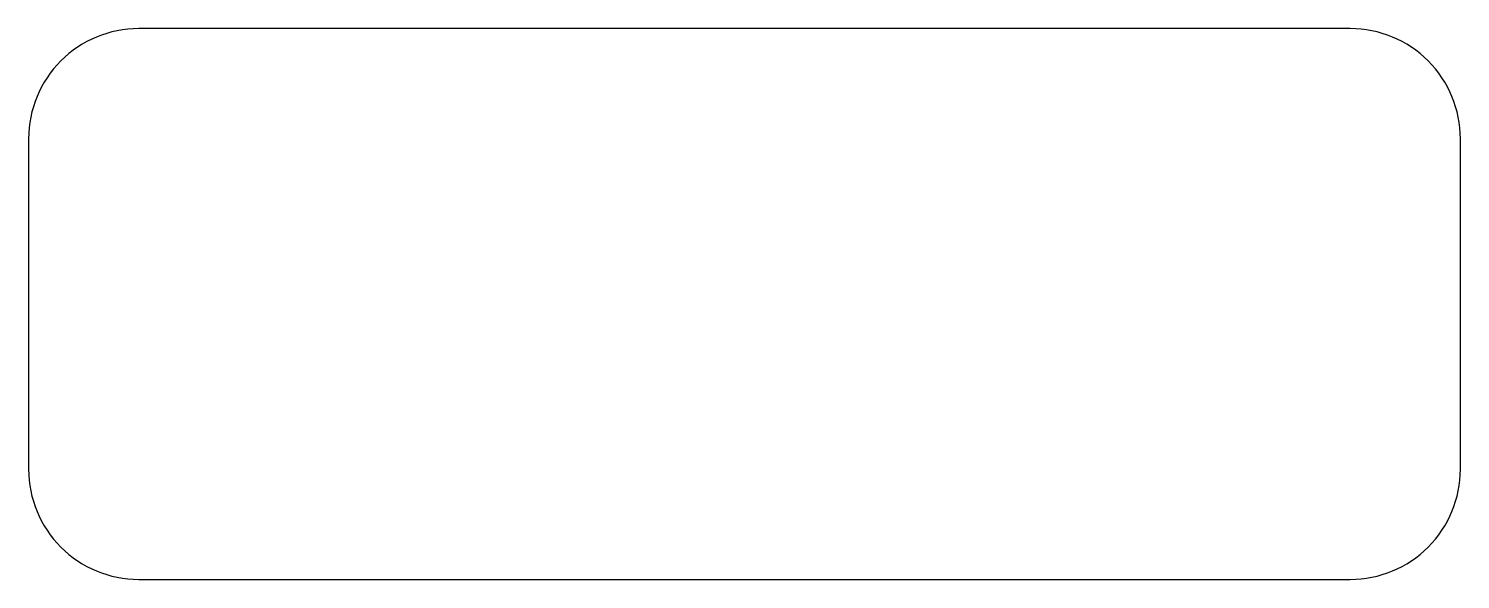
# Model space of a CAD drawing. Extents: x 1440 to 10800, y 0 to 3600.
import ezdxf

# ---------------------------------------------------------------- set-up
doc = ezdxf.new("R2010")
doc.units = 0
doc.layers.get('0').update_dxf_attribs({"linetype": 'CONTINUOUS'})

msp = doc.modelspace()

# ---------------------------------------------------------------- linework, layer by layer
at = {"color": 1}
for points in [[(10080, 3600), (2160, 3600)], [(10800, 720), (10800, 2880)], [(2160, 0), (10080, 0)]]:
    msp.add_lwpolyline(points, dxfattribs=at)
msp.add_lwpolyline([(10080, 3600)], close=True, dxfattribs=at)
for points in [[(2160, 3600), (1969.044127, 3600), (1785.90931, 3524.143075), (1650.883118, 3389.116882)], [(10589.116882, 3389.116882), (10454.09069, 3524.143075), (10270.955873, 3600), (10080, 3600)], [(1650.883118, 3389.116882), (1515.856925, 3254.09069), (1440, 3070.955873), (1440, 2880)], [(10800, 2880), (10800, 3070.955873), (10724.143075, 3254.09069), (10589.116882, 3389.116882)], [(1440, 2880), (1440, 2880), (1440, 720), (1440, 720)], [(1440, 720), (1440, 529.044127), (1515.856925, 345.90931), (1650.883118, 210.883118)], [(10589.116882, 210.883118), (10724.143075, 345.90931), (10800, 529.044127), (10800, 720)], [(1650.883118, 210.883118), (1785.90931, 75.856925), (1969.044127, 0), (2160, 0)], [(10080, 0), (10270.955873, 0), (10454.09069, 75.856925), (10589.116882, 210.883118)]]:
    msp.add_open_spline(points, degree=3, dxfattribs=at)

doc.saveas('drawing.dxf')
